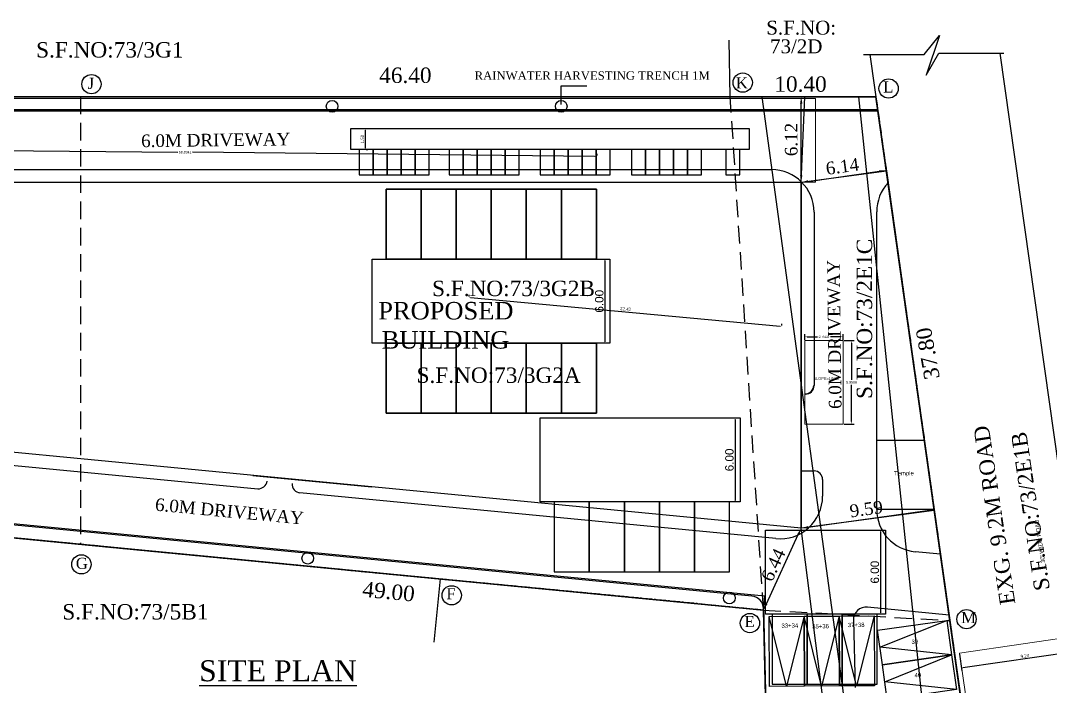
# Model space of a CAD drawing. Header units: metres. Extents: x 2754 to 3501, y 1112 to 1514.
# Drawn here: x 2837.2 to 2910.8, y 1397.4 to 1445 of the extents above; entities that cross this region are included whole.
import ezdxf
from ezdxf.lldxf.tags import DXFTag

# ---------------------------------------------------------------- set-up
doc = ezdxf.new("R2010")
doc.units = ezdxf.units.M
doc.linetypes.add('ACAD_ISO10W100', pattern=[18, 12, -3, 0, -3])
doc.linetypes.add('HIDDEN', pattern=[0.375, 0.25, -0.125])
for name, color, linetype in [('AR-ELEVATION', 2, 'Continuous'), ('AR-HIDDEN', 2, 'DASHED'), ('AR-SITE', 2, 'Continuous'), ('AR-TEXT', 55, 'Continuous'), ('AR-THIN', 8, 'Continuous'), ('AR-WALL', 7, 'Continuous'), ('BLK_1_LVL_0_BLDG_FOOT_PRINT', 1, 'Continuous'), ('BLK_1_LVL_0_FRONT_SETBACK', 2, 'Continuous'), ('BLK_1_LVL_0_SIDE_SETBACK1', 171, 'Continuous'), ('BLK_1_LVL_0_SIDE_SETBACK2', 102, 'Continuous'), ('BLK_2_LVL_0_SIDE_SETBACK2', 102, 'Continuous'), ('BLK_2_LVL_1_MULTI_PARKING', 19, 'Continuous'), ('DISTANCE_BLK', 238, 'Continuous'), ('DRIVE_WAY', 7, 'Continuous'), ('FLOOR-GROUND', 7, 'Continuous'), ('PER_AISLE_WIDTH', 5, 'Continuous'), ('PLOT_BOUNDARY', 70, 'Continuous'), ('RWH', 130, 'Continuous'), ('TWO_WHEELER_DRIVE_WAY', 6, 'Continuous')]:
    doc.layers.add(name, color=color, linetype=linetype)
for name, color, linetype, plot in [('BLK_1_COVERED_AREA', 140, 'Continuous', False), ('PARKING_SLOT', 30, 'Continuous', False), ('TWO_WHEELER_PARKING', 2, 'Continuous', False)]:
    doc.layers.add(name, color=color, linetype=linetype, plot=plot)
for name, color, linetype, lineweight in [('BLK_1_DA_RAMP_1', 1, 'Continuous', 0), ('BLK_1_INTERNAL_VEHICULAR_ACCESS', 161, 'Continuous', 0), ('DIST_EXIT', 7, 'Continuous', 0), ('ROAD_WIDTH', 183, 'Continuous', 13), ('SEGREGATED_TOILET', 1, 'Continuous', 0)]:
    doc.layers.add(name, color=color, linetype=linetype, lineweight=lineweight)
doc.styles.add('ANAND', font='times.ttf')
doc.styles.get("Standard").update_dxf_attribs({"font": 'arial.ttf'})
tags = doc.linetypes.add('DASHED', pattern=[0.75, 0.5, -0.25]).pattern_tags.tags
tags[6:7] = [DXFTag(74, 4), DXFTag(75, 0), DXFTag(340, '0'), DXFTag(46, 1.0), DXFTag(50, 0.0), DXFTag(44, 0.0), DXFTag(45, 0.0)]
tags[4:5] = [DXFTag(74, 4), DXFTag(75, 0), DXFTag(340, '0'), DXFTag(46, 1.0), DXFTag(50, 0.0), DXFTag(44, 0.0), DXFTag(45, 0.0)]
doc.dimstyles.new('SET BACK', dxfattribs={"dimtxt": 0.9, "dimasz": 0.5, "dimexe": 0.18, "dimexo": 0.0625, "dimgap": 0.25, "dimtad": 1, "dimzin": 0, "dimdsep": 46, "dimtxsty": 'ANAND', "dimcen": 0.09, "dimse1": 1, "dimse2": 1, "dimadec": 0, "dimazin": 0, "dimtfac": 1, "dimtix": 1, "dimtofl": 0, "dimtmove": 2, "dimatfit": 0, "dimfxl": 0, "dimtolj": 1, "dimtzin": 0, "dimarcsym": 0})
doc.dimstyles.new('SETBACK', dxfattribs={"dimtxt": 0.6, "dimasz": 0.1, "dimexe": 0.18, "dimexo": 0.0625, "dimgap": 0.09, "dimtad": 1, "dimzin": 0, "dimdsep": 46, "dimtxsty": 'Standard', "dimcen": 0.09, "dimse1": 1, "dimse2": 1, "dimadec": 0, "dimazin": 0, "dimtfac": 1, "dimtix": 1, "dimtofl": 0, "dimtmove": 2, "dimatfit": 0, "dimfxl": 0, "dimtolj": 1, "dimtzin": 0, "dimarcsym": 0})
doc.dimstyles.new('STANDARD$0', dxfattribs={"dimtxt": 7, "dimasz": 3, "dimexe": 3, "dimexo": 1, "dimgap": 1.5, "dimtad": 1, "dimdec": 1, "dimzin": 1, "dimdsep": 46, "dimlunit": 4, "dimtxsty": 'Standard', "dimblk": 'OBLIQUE', "dimcen": 0.09375, "dimdle": 1, "dimclrd": 8, "dimclre": 8, "dimclrt": 7, "dimadec": 1, "dimazin": 0, "dimtfac": 1, "dimtdec": 1, "dimtix": 1, "dimtmove": 2, "dimatfit": 3, "dimldrblk": 'ARCHTICK', "dimfxl": 0, "dimfrac": 2, "dimtolj": 1, "dimtzin": 0, "dimarcsym": 0})
doc.dimstyles.new('V1', dxfattribs={"dimtxt": 0.23, "dimasz": 0.1, "dimexe": 0.18, "dimexo": 0.0625, "dimgap": 0.09, "dimtad": 1, "dimzin": 0, "dimdsep": 46, "dimtxsty": 'ANAND', "dimcen": 0.09, "dimadec": 0, "dimazin": 0, "dimtfac": 1, "dimtix": 1, "dimtofl": 0, "dimtmove": 2, "dimatfit": 0, "dimfxl": 0, "dimtolj": 1, "dimtzin": 0, "dimarcsym": 0})

# ---------------------------------------------------------------- blocks, each defined once
blk = doc.blocks.new('*D621')
at = {"layer": 'Defpoints', "color": 0}
for p in [(2898.213, 1440.188), (2887.812, 1439.31), (2898.213, 1439.31)]:
    blk.add_point(p, dxfattribs=at)
at = {"color": 0, "insert": (2892.909, 1440.447), "char_height": 1.1, "attachment_point": 5, "style": 'ANAND'}
blk.add_mtext('\\A1;10.40', dxfattribs=at)
blk = doc.blocks.new('*D642')
at = {"layer": 'Defpoints', "color": 0}
for p in [(2841.504, 1407.569), (2841.349, 1405.959), (2890.264, 1402.875)]:
    blk.add_point(p, dxfattribs=at)
at = {"color": 0, "insert": (2863.498, 1404.189), "char_height": 1.1, "attachment_point": 5, "rotation": 354.50116, "style": 'ANAND'}
blk.add_mtext('\\A1;49.00', dxfattribs=at)
blk = doc.blocks.new('*D643')
at = {"layer": 'Defpoints', "color": 0}
for p in [(2814.628, 1410.157), (2814.423, 1408.023), (2841.504, 1407.569)]:
    blk.add_point(p, dxfattribs=at)
at = {"color": 0, "insert": (2827.923, 1407.378), "char_height": 1.1, "attachment_point": 5, "rotation": 354.50116, "style": 'ANAND'}
blk.add_mtext('\\A1;27.00', dxfattribs=at)
blk = doc.blocks.new('*D644')
at = {"layer": 'Defpoints', "color": 0}
for p in [(2841.494, 1440.343), (2814.494, 1439.557), (2841.494, 1439.557)]:
    blk.add_point(p, dxfattribs=at)
at = {"color": 0, "insert": (2827.994, 1440.994), "char_height": 1.1, "attachment_point": 5, "style": 'ANAND'}
blk.add_mtext('\\A1;27.00', dxfattribs=at)
blk = doc.blocks.new('*D645')
at = {"layer": 'Defpoints', "color": 0}
for p in [(2841.493, 1440.42), (2841.494, 1439.542), (2887.894, 1439.557)]:
    blk.add_point(p, dxfattribs=at)
at = {"color": 0, "insert": (2864.693, 1441.078), "char_height": 1.1, "attachment_point": 5, "rotation": 0.01803, "style": 'ANAND'}
blk.add_mtext('\\A1;46.40', dxfattribs=at)
blk = doc.blocks.new('*D646')
at = {"layer": 'Defpoints', "color": 0}
for p in [(2890.264, 1402.875), (2889.757, 1379.256), (2890.837, 1379.282)]:
    blk.add_point(p, dxfattribs=at)
at = {"color": 0, "insert": (2889.002, 1391.054), "char_height": 1.1, "attachment_point": 5, "rotation": 90, "style": 'ANAND'}
blk.add_mtext('\\A1;23.60', dxfattribs=at)
blk = doc.blocks.new('*D623')
at = {"layer": 'Defpoints', "color": 0}
for p in [(2898.514, 1439.798), (2903.79, 1402.368), (2904.641, 1402.488)]:
    blk.add_point(p, dxfattribs=at)
at = {"color": 0, "insert": (2902.002, 1421.203), "char_height": 1.1, "attachment_point": 5, "rotation": 100, "style": 'ANAND'}
blk.add_mtext('\\A1;37.80', dxfattribs=at)
blk = doc.blocks.new('*D629')
at = {"color": 0, "lineweight": -2}
blk.add_line((2892.96, 1433.939), (2892.96, 1439.057), dxfattribs=at)
at = {"color": 0}
for points in [[(2892.877, 1439.057), (2893.043, 1439.057), (2892.96, 1439.557)], [(2892.877, 1433.939), (2893.043, 1433.939), (2892.96, 1433.439)]]:
    blk.add_solid(points, dxfattribs=at)
at = {"layer": 'Defpoints', "color": 0}
for p in [(2892.96, 1439.557), (2892.96, 1439.557), (2892.96, 1433.439)]:
    blk.add_point(p, dxfattribs=at)
at = {"color": 0, "insert": (2892.251, 1436.498), "char_height": 0.9, "attachment_point": 5, "rotation": 90, "style": 'ANAND'}
blk.add_mtext('\\A1;6.12', dxfattribs=at)
blk = doc.blocks.new('*D649')
at = {"color": 0, "lineweight": -2}
blk.add_line((2893.455, 1433.508), (2898.541, 1434.225), dxfattribs=at)
at = {"color": 0}
for points in [[(2898.53, 1434.308), (2898.553, 1434.143), (2899.036, 1434.295)], [(2893.443, 1433.591), (2893.467, 1433.426), (2892.96, 1433.439)]]:
    blk.add_solid(points, dxfattribs=at)
at = {"layer": 'Defpoints', "color": 0}
for p in [(2899.036, 1434.295), (2899.036, 1434.295), (2892.96, 1433.439)]:
    blk.add_point(p, dxfattribs=at)
at = {"color": 0, "insert": (2895.899, 1434.569), "char_height": 0.9, "attachment_point": 5, "rotation": 8.02352, "style": 'ANAND'}
blk.add_mtext('\\A1;6.14', dxfattribs=at)
blk = doc.blocks.new('*D630')
at = {"color": 0, "lineweight": -2}
blk.add_line((2893.455, 1408.79), (2901.958, 1409.988), dxfattribs=at)
at = {"color": 0}
for points in [[(2901.946, 1410.071), (2901.969, 1409.906), (2902.453, 1410.058)], [(2893.443, 1408.872), (2893.467, 1408.707), (2892.96, 1408.72)]]:
    blk.add_solid(points, dxfattribs=at)
at = {"layer": 'Defpoints', "color": 0}
for p in [(2902.453, 1410.058), (2902.453, 1410.058), (2892.96, 1408.72)]:
    blk.add_point(p, dxfattribs=at)
at = {"color": 0, "insert": (2897.607, 1410.091), "char_height": 0.9, "attachment_point": 5, "rotation": 8.02352, "style": 'ANAND'}
blk.add_mtext('\\A1;9.59', dxfattribs=at)
blk = doc.blocks.new('*D650')
at = {"color": 0, "lineweight": -2}
blk.add_line((2890.473, 1403.329), (2892.75, 1408.266), dxfattribs=at)
at = {"color": 0}
for points in [[(2892.675, 1408.301), (2892.826, 1408.231), (2892.96, 1408.72)], [(2890.398, 1403.364), (2890.549, 1403.295), (2890.264, 1402.875)]]:
    blk.add_solid(points, dxfattribs=at)
at = {"layer": 'Defpoints', "color": 0}
for p in [(2892.96, 1408.72), (2892.96, 1408.72), (2890.264, 1402.875)]:
    blk.add_point(p, dxfattribs=at)
at = {"color": 0, "insert": (2890.968, 1406.095), "char_height": 0.9, "attachment_point": 5, "rotation": 65.23753, "style": 'ANAND'}
blk.add_mtext('\\A1;6.44', dxfattribs=at)
blk = doc.blocks.new('*D631')
at = {"layer": 'Defpoints', "color": 0}
for p in [(2904.341, 1400.542), (2909.617, 1363.112), (2910.468, 1363.232)]:
    blk.add_point(p, dxfattribs=at)
at = {"color": 0, "insert": (2907.829, 1381.947), "char_height": 1.1, "attachment_point": 5, "rotation": 100, "style": 'ANAND'}
blk.add_mtext('\\A1;37.40', dxfattribs=at)
blk = doc.blocks.new('*D632')
at = {"layer": 'Defpoints', "color": 0}
for p in [(2869.232, 1425.206), (2891.558, 1423.152), (2891.559, 1423.154)]:
    blk.add_point(p, dxfattribs=at)
at = {"layer": 'DIST_EXIT', "color": 0, "lineweight": -2}
for p, q in [((2869.238, 1425.268), (2869.249, 1425.387)), ((2869.332, 1425.199), (2891.459, 1423.163)), ((2891.564, 1423.214), (2891.575, 1423.333))]:
    blk.add_line(p, q, dxfattribs=at)
at = {"layer": 'DIST_EXIT', "color": 0}
for points in [[(2869.334, 1425.215), (2869.331, 1425.182), (2869.233, 1425.208)], [(2891.461, 1423.18), (2891.458, 1423.147), (2891.559, 1423.154)]]:
    blk.add_solid(points, dxfattribs=at)
at = {"layer": 'DIST_EXIT', "color": 0, "insert": (2880.415, 1424.387), "char_height": 0.23, "attachment_point": 5, "rotation": 354.74353, "style": 'ANAND'}
blk.add_mtext('\\A1;22.42', dxfattribs=at)
blk = doc.blocks.new('*D651')
at = {"layer": 'Defpoints', "color": 0}
for p in [(2819.551, 1435.882), (2878.382, 1435.289), (2878.382, 1435.288)]:
    blk.add_point(p, dxfattribs=at)
at = {"layer": 'SEGREGATED_TOILET', "color": 0, "lineweight": -2}
for p, q in [((2819.551, 1435.945), (2819.553, 1436.063)), ((2819.731, 1435.881), (2848.45, 1435.591)), ((2878.202, 1435.291), (2849.482, 1435.581)), ((2878.382, 1435.351), (2878.384, 1435.469))]:
    blk.add_line(p, q, dxfattribs=at)
at = {"layer": 'SEGREGATED_TOILET', "color": 0}
for points in [[(2819.731, 1435.911), (2819.73, 1435.851), (2819.551, 1435.883)], [(2878.202, 1435.321), (2878.202, 1435.261), (2878.382, 1435.289)]]:
    blk.add_solid(points, dxfattribs=at)
at = {"layer": 'SEGREGATED_TOILET', "color": 0, "insert": (2848.966, 1435.586), "char_height": 0.18, "attachment_point": 5}
blk.add_mtext('\\A1;58.8341', dxfattribs=at)
blk = doc.blocks.new('*D633')
at = {"layer": 'BLK_1_DA_RAMP_1', "color": 0, "lineweight": -2}
for p, q in [((2893.206, 1422.188), (2893.206, 1422.578)), ((2893.386, 1422.398), (2894.116, 1422.398)), ((2895.776, 1422.398), (2895.046, 1422.398)), ((2895.956, 1422.188), (2895.956, 1422.578))]:
    blk.add_line(p, q, dxfattribs=at)
at = {"layer": 'BLK_1_DA_RAMP_1', "color": 0}
for points in [[(2893.386, 1422.428), (2893.386, 1422.368), (2893.206, 1422.398)], [(2895.776, 1422.428), (2895.776, 1422.368), (2895.956, 1422.398)]]:
    blk.add_solid(points, dxfattribs=at)
at = {"layer": 'Defpoints', "color": 0}
for p in [(2895.956, 1422.398), (2893.206, 1422.126), (2895.956, 1422.126)]:
    blk.add_point(p, dxfattribs=at)
at = {"layer": 'BLK_1_DA_RAMP_1', "color": 0, "insert": (2894.581, 1422.398), "char_height": 0.18, "attachment_point": 5}
blk.add_mtext('\\A1;2.7500', dxfattribs=at)
blk = doc.blocks.new('*D634')
at = {"layer": 'BLK_1_DA_RAMP_1', "color": 0, "lineweight": -2}
for p, q in [((2896.019, 1422.126), (2896.735, 1422.126)), ((2896.555, 1421.946), (2896.555, 1419.328)), ((2896.555, 1416.346), (2896.555, 1418.964)), ((2896.019, 1416.166), (2896.735, 1416.166))]:
    blk.add_line(p, q, dxfattribs=at)
at = {"layer": 'BLK_1_DA_RAMP_1', "color": 0}
for points in [[(2896.525, 1421.946), (2896.585, 1421.946), (2896.555, 1422.126)], [(2896.525, 1416.346), (2896.585, 1416.346), (2896.555, 1416.166)]]:
    blk.add_solid(points, dxfattribs=at)
at = {"layer": 'Defpoints', "color": 0}
for p in [(2895.956, 1422.126), (2895.956, 1416.166), (2896.555, 1416.166)]:
    blk.add_point(p, dxfattribs=at)
at = {"layer": 'BLK_1_DA_RAMP_1', "color": 0, "insert": (2896.555, 1419.146), "char_height": 0.18, "attachment_point": 5}
blk.add_mtext('\\A1;5.9596', dxfattribs=at)
blk = doc.blocks.new('*D666')
at = {"layer": 'Defpoints', "color": 0}
for p in [(2898.969, 1408.582), (2898.612, 1402.582), (2898.969, 1402.582)]:
    blk.add_point(p, dxfattribs=at)
at = {"layer": 'DRIVE_WAY', "color": 0, "lineweight": -2}
blk.add_line((2898.612, 1408.482), (2898.612, 1402.682), dxfattribs=at)
at = {"layer": 'DRIVE_WAY', "color": 0}
for points in [[(2898.595, 1408.482), (2898.629, 1408.482), (2898.612, 1408.582)], [(2898.595, 1402.682), (2898.629, 1402.682), (2898.612, 1402.582)]]:
    blk.add_solid(points, dxfattribs=at)
at = {"layer": 'DRIVE_WAY', "color": 0, "insert": (2898.216, 1405.582), "char_height": 0.6, "attachment_point": 5, "rotation": 90}
blk.add_mtext('\\A1;6.00', dxfattribs=at)
blk = doc.blocks.new('*D667')
at = {"layer": 'Defpoints', "color": 0}
for p in [(2913.358, 1401.124), (2904.255, 1399.79), (2904.412, 1398.72)]:
    blk.add_point(p, dxfattribs=at)
at = {"layer": 'ROAD_WIDTH', "color": 0, "lineweight": -2}
for p, q in [((2913.367, 1401.062), (2913.541, 1399.875)), ((2904.264, 1399.729), (2904.438, 1398.542)), ((2913.416, 1400.039), (2904.511, 1398.735))]:
    blk.add_line(p, q, dxfattribs=at)
at = {"layer": 'ROAD_WIDTH', "color": 0}
for points in [[(2913.413, 1400.056), (2913.418, 1400.023), (2913.515, 1400.054)], [(2904.508, 1398.751), (2904.513, 1398.718), (2904.412, 1398.72)]]:
    blk.add_solid(points, dxfattribs=at)
at = {"layer": 'ROAD_WIDTH', "color": 0, "insert": (2908.933, 1399.592), "char_height": 0.23, "attachment_point": 5, "rotation": 8.33319, "style": 'ANAND'}
blk.add_mtext('\\A1;9.20', dxfattribs=at)
blk = doc.blocks.new('*D668')
at = {"layer": 'Defpoints', "color": 0}
for p in [(2879.295, 1427.941), (2878.939, 1421.941), (2879.295, 1421.941)]:
    blk.add_point(p, dxfattribs=at)
at = {"layer": 'DRIVE_WAY', "color": 0, "lineweight": -2}
blk.add_line((2878.939, 1427.841), (2878.939, 1422.041), dxfattribs=at)
at = {"layer": 'DRIVE_WAY', "color": 0}
for points in [[(2878.922, 1427.841), (2878.955, 1427.841), (2878.939, 1427.941)], [(2878.922, 1422.041), (2878.955, 1422.041), (2878.939, 1421.941)]]:
    blk.add_solid(points, dxfattribs=at)
at = {"layer": 'DRIVE_WAY', "color": 0, "insert": (2878.542, 1424.941), "char_height": 0.6, "attachment_point": 5, "rotation": 90}
blk.add_mtext('\\A1;6.00', dxfattribs=at)
blk = doc.blocks.new('*D669')
at = {"layer": 'Defpoints', "color": 0}
for p in [(2888.588, 1416.602), (2888.231, 1410.602), (2888.588, 1410.602)]:
    blk.add_point(p, dxfattribs=at)
at = {"layer": 'DRIVE_WAY', "color": 0, "lineweight": -2}
blk.add_line((2888.231, 1416.502), (2888.231, 1410.702), dxfattribs=at)
at = {"layer": 'DRIVE_WAY', "color": 0}
for points in [[(2888.214, 1416.502), (2888.248, 1416.502), (2888.231, 1416.602)], [(2888.214, 1410.702), (2888.248, 1410.702), (2888.231, 1410.602)]]:
    blk.add_solid(points, dxfattribs=at)
at = {"layer": 'DRIVE_WAY', "color": 0, "insert": (2887.835, 1413.602), "char_height": 0.6, "attachment_point": 5, "rotation": 90}
blk.add_mtext('\\A1;6.00', dxfattribs=at)
blk = doc.blocks.new('*D670')
at = {"layer": 'Defpoints', "color": 0}
for p in [(2861.827, 1437.275), (2861.827, 1435.775), (2861.827, 1435.775)]:
    blk.add_point(p, dxfattribs=at)
at = {"layer": 'TWO_WHEELER_DRIVE_WAY', "color": 0, "lineweight": -2}
for p, q in [((2861.827, 1437.175), (2861.827, 1435.875)), ((2861.89, 1437.275), (2862.007, 1437.275)), ((2861.89, 1435.775), (2862.007, 1435.775))]:
    blk.add_line(p, q, dxfattribs=at)
at = {"layer": 'TWO_WHEELER_DRIVE_WAY', "color": 0}
for points in [[(2861.811, 1437.175), (2861.844, 1437.175), (2861.827, 1437.275)], [(2861.811, 1435.875), (2861.844, 1435.875), (2861.827, 1435.775)]]:
    blk.add_solid(points, dxfattribs=at)
at = {"layer": 'TWO_WHEELER_DRIVE_WAY', "color": 0, "insert": (2861.62, 1436.525), "char_height": 0.23, "attachment_point": 5, "rotation": 90, "style": 'ANAND'}
blk.add_mtext('\\A1;1.50', dxfattribs=at)

msp = doc.modelspace()

# ---------------------------------------------------------------- linework, layer by layer
at = {"color": 7}
for p, q in [((2887.89377, 1439.55682), (2887.80351, 1443.58644)), ((2897.87034, 1442.56745), (2909.43002, 1360.5603)), ((2907.14877, 1442.65629), (2918.70845, 1360.64914)), ((2867.17071, 1405.09858), (2866.73055, 1400.5911))]:
    msp.add_line(p, q, dxfattribs=at)
at = {"color": 7, "linetype": 'HIDDEN', "ltscale": 5}
for p, q in [((2841.49377, 1439.55682), (2841.50383, 1407.5695)), ((2890.26394, 1402.87543), (2887.89377, 1439.55682)), ((2890.26394, 1402.87543), (2903.57083, 1402.12685))]:
    msp.add_line(p, q, dxfattribs=at)
at = {"color": 7}
msp.add_lwpolyline([(2897.4148, 1442.56745), (2901.74877, 1442.56745), (2902.82926, 1443.94097), (2901.88213, 1441.10162), (2902.79338, 1442.65629), (2907.4227, 1442.65629)], dxfattribs=at)
at = {"linetype": 'ACAD_ISO10W100', "lineweight": 30, "ltscale": 0.05}
msp.add_lwpolyline([(2814.62808, 1410.15679), (2814.49377, 1439.55682), (2898.29472, 1439.55682), (2908.90495, 1364.28529), (2894.03117, 1362.34214), (2893.73773, 1363.50572), (2890.83741, 1379.28213), (2890.26394, 1402.87543), (2814.62808, 1410.15679)], dxfattribs=at)
at = {"color": 5}
msp.add_lwpolyline([(2814.62808, 1410.15679), (2814.49377, 1439.55682), (2898.29472, 1439.55682), (2908.90495, 1364.28529), (2894.03117, 1362.34214), (2893.73773, 1363.50572), (2890.83741, 1379.28213), (2890.26394, 1402.87543), (2814.62808, 1410.15679)], dxfattribs=at)
for points in [[(2861.38535, 1433.97492), (2862.38535, 1433.97492), (2862.38535, 1435.77492), (2861.38535, 1435.77492)], [(2862.38535, 1433.97492), (2863.38535, 1433.97492), (2863.38535, 1435.77492), (2862.38535, 1435.77492)], [(2863.38535, 1433.97492), (2864.38535, 1433.97492), (2864.38535, 1435.77492), (2863.38535, 1435.77492)], [(2864.38535, 1433.97492), (2865.38535, 1433.97492), (2865.38535, 1435.77492), (2864.38535, 1435.77492)], [(2865.38535, 1433.97492), (2866.38535, 1433.97492), (2866.38535, 1435.77492), (2865.38535, 1435.77492)], [(2867.82755, 1433.97492), (2868.82755, 1433.97492), (2868.82755, 1435.77492), (2867.82755, 1435.77492)], [(2868.82755, 1433.97492), (2869.82755, 1433.97492), (2869.82755, 1435.77492), (2868.82755, 1435.77492)], [(2869.82755, 1433.97492), (2870.82755, 1433.97492), (2870.82755, 1435.77492), (2869.82755, 1435.77492)], [(2870.82755, 1433.97492), (2871.82755, 1433.97492), (2871.82755, 1435.77492), (2870.82755, 1435.77492)], [(2871.82755, 1433.97492), (2872.82755, 1433.97492), (2872.82755, 1435.77492), (2871.82755, 1435.77492)], [(2874.30814, 1433.97492), (2875.30814, 1433.97492), (2875.30814, 1435.77492), (2874.30814, 1435.77492)], [(2875.30814, 1433.97492), (2876.30814, 1433.97492), (2876.30814, 1435.77492), (2875.30814, 1435.77492)], [(2876.30814, 1433.97492), (2877.30814, 1433.97492), (2877.30814, 1435.77492), (2876.30814, 1435.77492)], [(2877.30814, 1433.97492), (2878.30814, 1433.97492), (2878.30814, 1435.77492), (2877.30814, 1435.77492)], [(2878.30814, 1433.97492), (2879.30814, 1433.97492), (2879.30814, 1435.77492), (2878.30814, 1435.77492)], [(2880.84213, 1433.97492), (2881.84213, 1433.97492), (2881.84213, 1435.77492), (2880.84213, 1435.77492)], [(2881.84213, 1433.97492), (2882.84213, 1433.97492), (2882.84213, 1435.77492), (2881.84213, 1435.77492)], [(2882.84213, 1433.97492), (2883.84213, 1433.97492), (2883.84213, 1435.77492), (2882.84213, 1435.77492)], [(2883.84213, 1433.97492), (2884.84213, 1433.97492), (2884.84213, 1435.77492), (2883.84213, 1435.77492)], [(2884.84213, 1433.97492), (2885.84213, 1433.97492), (2885.84213, 1435.77492), (2884.84213, 1435.77492)], [(2887.56466, 1433.97492), (2888.56466, 1433.97492), (2888.56466, 1435.77492), (2887.56466, 1435.77492)]]:
    msp.add_lwpolyline(points, close=True)
for centre, radius in [((2842.27592, 1440.4548), 0.68845), ((2888.78285, 1440.5636), 0.68845), ((2899.19869, 1440.14034), 0.68845), ((2859.45931, 1438.86948), 0.41745), ((2875.82143, 1438.86948), 0.41745), ((2841.5594, 1406.1391), 0.68845), ((2857.72366, 1406.57366), 0.41745), ((2868.00151, 1403.92759), 0.68845), ((2887.8288, 1403.733), 0.41745), ((2889.29457, 1401.94153), 0.68845), ((2904.76346, 1402.22386), 0.68845)]:
    msp.add_circle(centre, radius)
at = {"layer": 'AR-ELEVATION'}
msp.add_lwpolyline([(2902.45121, 1410.06964), (2898.34823, 1410.06964), (2898.34823, 1415.00844), (2901.75504, 1415.00844)], dxfattribs=at)
at = {"layer": 'AR-HIDDEN', "ltscale": 15}
msp.add_line((2853.79956, 1412.48823), (2862.27665, 1411.6728), dxfattribs=at)
at = {"layer": 'AR-SITE', "linetype": 'ACAD_ISO10W100', "lineweight": 30, "ltscale": 10}
msp.add_lwpolyline([(2814.62808, 1410.15679), (2814.49377, 1439.55682), (2898.29472, 1439.55682), (2908.90495, 1364.28529), (2894.03117, 1362.34214), (2893.73773, 1363.50572), (2890.83741, 1379.28213), (2890.26394, 1402.87543), (2814.62808, 1410.15679)], dxfattribs=at)
at = {"layer": 'AR-THIN'}
for p, q in [((2821.53802, 1438.64181), (2898.42536, 1438.64181)), ((2822.85585, 1434.35295), (2890.82625, 1434.35295)), ((2893.87425, 1431.30495), (2893.87425, 1418.90975)), ((2898.34823, 1410.0711), (2898.34823, 1431.32661)), ((2822.56387, 1414.576), (2854.16379, 1411.53493)), ((2892.95985, 1412.81375), (2893.87425, 1412.81375)), ((2894.48385, 1412.20415), (2894.48385, 1411.01007)), ((2891.14387, 1407.97609), (2857.16742, 1411.24587)), ((2889.43476, 1403.87344), (2821.02705, 1410.45896)), ((2902.90299, 1406.86401), (2901.10425, 1407.03711)), ((2903.5157, 1402.51789), (2897.6861, 1403.0791)), ((2890.26385, 1402.87918), (2890.26117, 1402.98922)), ((2896.68435, 1402.14669), (2896.8013, 1397.33512))]:
    msp.add_line(p, q, dxfattribs=at)
for points in [[(2893.1627, 1402.43325), (2891.90959, 1397.42768), (2890.66338, 1402.41973)], [(2895.66202, 1402.44677), (2894.40892, 1397.4412), (2893.1627, 1402.43325)], [(2898.16135, 1402.46029), (2896.90824, 1397.45471), (2895.66202, 1402.44677)], [(2903.70099, 1399.66487), (2898.57181, 1400.22836), (2903.34903, 1402.13933)], [(2904.05295, 1397.19042), (2898.92377, 1397.7539), (2903.70099, 1399.66487)]]:
    msp.add_lwpolyline(points, dxfattribs=at)
for centre, radius, start, end in [((2890.82625, 1431.30495), 3.048, 0, 90), ((2901.39623, 1431.32661), 3.048, 137.1275597, 180), ((2893.24299, 1418.93141), 0.6096, 270, 0), ((2893.26465, 1418.90975), 0.6096, 270, 0), ((2893.87425, 1412.20415), 0.6096, 0, 90), ((2854.17685, 1412.19495), 0.66015, 268.8659474, 349.9516381), ((2857.22581, 1411.85267), 0.6096, 174.5011565, 264.5029759), ((2891.43585, 1411.01007), 3.048, 264.5029759, 0), ((2901.39623, 1410.0711), 3.048, 180, 264.5029759), ((2889.34714, 1402.96325), 0.9144, 1.3923712, 84.5011565), ((2897.59848, 1402.1689), 0.9144, 84.5011565, 181.3923712)]:
    msp.add_arc(centre, radius, start, end, dxfattribs=at)
at = {"layer": 'AR-WALL', "ltscale": 7}
for points in [[(2893.18974, 1397.4346), (2890.69041, 1397.42109), (2890.66338, 1402.41973), (2893.1627, 1402.43325)], [(2895.68906, 1397.44812), (2893.18974, 1397.4346), (2893.1627, 1402.43325), (2895.66202, 1402.44677)], [(2898.18838, 1397.46164), (2895.68906, 1397.44812), (2895.66202, 1402.44677), (2898.16135, 1402.46029)], [(2898.75208, 1398.96096), (2898.40012, 1401.43541), (2903.34903, 1402.13933), (2903.70099, 1399.66487)], [(2899.10404, 1396.4865), (2898.75208, 1398.96096), (2903.70099, 1399.66487), (2904.05295, 1397.19042)]]:
    msp.add_lwpolyline(points, close=True, dxfattribs=at)
at = {"layer": 'BLK_1_COVERED_AREA'}
msp.add_lwpolyline([(2820.72225, 1433.43855), (2892.95985, 1433.43855), (2892.95985, 1408.71995), (2820.72225, 1415.67185)], close=True, dxfattribs=at)
at = {"layer": 'BLK_1_DA_RAMP_1'}
msp.add_lwpolyline([(2893.20629, 1416.16593), (2895.95629, 1416.16593), (2895.95629, 1422.12551), (2893.20629, 1422.12551)], close=True, dxfattribs=at)
at = {"layer": 'BLK_1_INTERNAL_VEHICULAR_ACCESS'}
msp.add_lwpolyline([(2818.97428, 1433.43855), (2893.97836, 1433.43855), (2893.97836, 1439.43855), (2818.97428, 1439.43855)], close=True, dxfattribs=at)
at = {"layer": 'BLK_1_LVL_0_BLDG_FOOT_PRINT'}
msp.add_lwpolyline([(2820.72225, 1433.43855), (2892.95985, 1433.43855), (2892.95985, 1408.71995), (2820.72225, 1415.67185)], close=True, dxfattribs=at)
at = {"layer": 'BLK_1_LVL_0_FRONT_SETBACK'}
msp.add_lwpolyline([(2892.95985, 1433.43855), (2899.04183, 1434.25661), (2902.46411, 1409.97816), (2892.95985, 1408.71995)], close=True, dxfattribs=at)
at = {"layer": 'BLK_1_LVL_0_SIDE_SETBACK1'}
msp.add_lwpolyline([(2820.72225, 1415.67185), (2818.46069, 1409.78783), (2890.26394, 1402.87543), (2890.83741, 1379.28213), (2893.73773, 1363.50572), (2894.03117, 1362.34214), (2898.78769, 1362.96354), (2892.95985, 1408.71995)], close=True, dxfattribs=at)
at = {"layer": 'BLK_1_LVL_0_SIDE_SETBACK2'}
msp.add_lwpolyline([(2892.95985, 1433.43855), (2893.21124, 1439.55682), (2820.67382, 1439.55682), (2820.72225, 1433.43855)], close=True, dxfattribs=at)
at = {"layer": 'BLK_2_LVL_0_SIDE_SETBACK2'}
msp.add_lwpolyline([(2896.99347, 1389.4288), (2890.17655, 1439.55682), (2897.03967, 1439.55682), (2902.22709, 1390.16653)], close=True, dxfattribs=at)
at = {"layer": 'BLK_2_LVL_1_MULTI_PARKING'}
for points in [[(2863.32959, 1427.94074), (2878.32959, 1427.94074), (2878.32959, 1432.94074), (2863.32959, 1432.94074)], [(2863.32959, 1421.94074), (2878.32959, 1421.94074), (2878.32959, 1416.94074), (2863.32959, 1416.94074)]]:
    msp.add_lwpolyline(points, close=True, dxfattribs=at)
at = {"layer": 'DISTANCE_BLK'}
msp.add_lwpolyline([(2820.72225, 1433.43855), (2892.95985, 1433.43855), (2892.95985, 1408.71995), (2820.72225, 1415.67185)], close=True, dxfattribs=at)
at = {"layer": 'DRIVE_WAY', "color": 255}
for points in [[(2862.32525, 1427.94074), (2879.29524, 1427.94074), (2879.29524, 1421.94074), (2862.32525, 1421.94074)], [(2874.32421, 1416.60159), (2888.5878, 1416.60159), (2888.5878, 1410.60159), (2874.32421, 1410.60159)], [(2890.40249, 1408.58237), (2898.96879, 1408.58237), (2898.96879, 1402.58237), (2890.40249, 1402.58237)]]:
    msp.add_lwpolyline(points, close=True, dxfattribs=at)
at = {"layer": 'FLOOR-GROUND', "color": 2, "ltscale": 0.1}
msp.add_line((2898.29472, 1439.55682), (2814.49377, 1439.55682), dxfattribs=at)
at = {"layer": 'FLOOR-GROUND', "color": 7, "ltscale": 0.1}
msp.add_line((2908.90495, 1364.28529), (2898.29472, 1439.55682), dxfattribs=at)
at = {"layer": 'FLOOR-GROUND', "color": 6, "ltscale": 0.1}
for p, q in [((2814.62808, 1410.15679), (2890.26394, 1402.87543)), ((2890.26394, 1402.87543), (2890.83741, 1379.28213))]:
    msp.add_line(p, q, dxfattribs=at)
at = {"layer": 'FLOOR-GROUND', "color": 7, "linetype": 'Continuous', "lineweight": 25, "ltscale": 3}
msp.add_lwpolyline([(2898.29472, 1439.55682), (2814.49377, 1439.55682), (2814.62808, 1410.15679), (2890.26394, 1402.87543), (2890.83741, 1379.28213), (2893.73773, 1363.50572), (2894.03117, 1362.34214), (2908.90495, 1364.28529)], close=True, dxfattribs=at)
at = {"layer": 'FLOOR-GROUND', "color": 2, "linetype": 'Continuous', "lineweight": 25, "ltscale": 3}
msp.add_lwpolyline([(2898.29472, 1439.55682), (2814.49377, 1439.55682), (2814.62808, 1410.15679), (2890.26394, 1402.87543), (2890.83741, 1379.28213), (2893.73773, 1363.50572), (2894.03117, 1362.34214), (2908.90495, 1364.28529)], close=True, dxfattribs=at)
at = {"layer": 'FLOOR-GROUND', "color": 30, "linetype": 'Continuous', "lineweight": 25, "ltscale": 3}
msp.add_lwpolyline([(2898.29472, 1439.55682), (2814.49377, 1439.55682), (2814.62808, 1410.15679), (2890.26394, 1402.87543), (2890.83741, 1379.28213), (2893.73773, 1363.50572), (2894.03117, 1362.34214), (2908.90495, 1364.28529)], close=True, dxfattribs=at)
at = {"layer": 'PARKING_SLOT', "lineweight": -2}
for points in [[(2863.32959, 1432.94074), (2865.82959, 1432.94074), (2865.82959, 1427.94074), (2863.32959, 1427.94074)], [(2865.82959, 1432.94074), (2868.32959, 1432.94074), (2868.32959, 1427.94074), (2865.82959, 1427.94074)], [(2868.32959, 1432.94074), (2870.82959, 1432.94074), (2870.82959, 1427.94074), (2868.32959, 1427.94074)], [(2870.82959, 1432.94074), (2873.32959, 1432.94074), (2873.32959, 1427.94074), (2870.82959, 1427.94074)], [(2873.32959, 1432.94074), (2875.82959, 1432.94074), (2875.82959, 1427.94074), (2873.32959, 1427.94074)], [(2875.82959, 1432.94074), (2878.32959, 1432.94074), (2878.32959, 1427.94074), (2875.82959, 1427.94074)], [(2863.32959, 1416.94074), (2865.82959, 1416.94074), (2865.82959, 1421.94074), (2863.32959, 1421.94074)], [(2865.82959, 1416.94074), (2868.32959, 1416.94074), (2868.32959, 1421.94074), (2865.82959, 1421.94074)], [(2868.32959, 1416.94074), (2870.82959, 1416.94074), (2870.82959, 1421.94074), (2868.32959, 1421.94074)], [(2870.82959, 1416.94074), (2873.32959, 1416.94074), (2873.32959, 1421.94074), (2870.82959, 1421.94074)], [(2873.32959, 1416.94074), (2875.82959, 1416.94074), (2875.82959, 1421.94074), (2873.32959, 1421.94074)], [(2875.82959, 1416.94074), (2878.32959, 1416.94074), (2878.32959, 1421.94074), (2875.82959, 1421.94074)], [(2875.32855, 1405.60159), (2877.82855, 1405.60159), (2877.82855, 1410.60159), (2875.32855, 1410.60159)], [(2877.82855, 1405.60159), (2880.32855, 1405.60159), (2880.32855, 1410.60159), (2877.82855, 1410.60159)], [(2880.32855, 1405.60159), (2882.82855, 1405.60159), (2882.82855, 1410.60159), (2880.32855, 1410.60159)], [(2882.82855, 1405.60159), (2885.32855, 1405.60159), (2885.32855, 1410.60159), (2882.82855, 1410.60159)], [(2885.32855, 1405.60159), (2887.82855, 1405.60159), (2887.82855, 1410.60159), (2885.32855, 1410.60159)], [(2890.89165, 1397.58237), (2893.39165, 1397.58237), (2893.39165, 1402.58237), (2890.89165, 1402.58237)], [(2893.39165, 1397.58237), (2895.89165, 1397.58237), (2895.89165, 1402.58237), (2893.39165, 1402.58237)], [(2895.89165, 1397.58237), (2898.39165, 1397.58237), (2898.39165, 1402.58237), (2895.89165, 1402.58237)]]:
    msp.add_lwpolyline(points, close=True, dxfattribs=at)
at = {"layer": 'PER_AISLE_WIDTH', "color": 5}
for points in [[(2862.32525, 1427.94074), (2879.29524, 1427.94074), (2879.29524, 1421.94074), (2862.32525, 1421.94074)], [(2874.32421, 1416.60159), (2888.5878, 1416.60159), (2888.5878, 1410.60159), (2874.32421, 1410.60159)], [(2890.40249, 1408.58237), (2898.96879, 1408.58237), (2898.96879, 1402.58237), (2890.40249, 1402.58237)]]:
    msp.add_lwpolyline(points, close=True, dxfattribs=at)
at = {"layer": 'PLOT_BOUNDARY'}
msp.add_lwpolyline([(2894.03117, 1362.34214), (2893.73773, 1363.50572), (2890.83741, 1379.28213), (2890.26394, 1402.87543), (2814.62808, 1410.15679), (2814.49377, 1439.55682), (2898.29472, 1439.55682), (2908.90495, 1364.28529)], close=True, dxfattribs=at)
at = {"layer": 'ROAD_WIDTH', "color": 1}
msp.add_lwpolyline([(2905.58823, 1390.68751), (2914.6911, 1392.02086), (2913.35775, 1401.12372), (2904.25488, 1399.79037)], close=True, dxfattribs=at)
at = {"layer": 'RWH', "ltscale": 400}
msp.add_lwpolyline([(2898.29472, 1439.55682), (2814.49377, 1439.55682), (2814.62808, 1410.15679), (2890.26394, 1402.87543), (2890.35977, 1403.87083), (2815.62394, 1411.06554), (2815.49835, 1438.55682), (2898.43568, 1438.55682)], close=True, dxfattribs=at)
at = {"layer": 'TWO_WHEELER_DRIVE_WAY', "color": 6}
msp.add_lwpolyline([(2860.79124, 1437.27492), (2889.2358, 1437.27492), (2889.2358, 1435.77492), (2860.79124, 1435.77492)], close=True, dxfattribs=at)
at = {"layer": 'TWO_WHEELER_PARKING'}
for points in [[(2861.38535, 1433.97492), (2862.38535, 1433.97492), (2862.38535, 1435.77492), (2861.38535, 1435.77492)], [(2862.38535, 1433.97492), (2863.38535, 1433.97492), (2863.38535, 1435.77492), (2862.38535, 1435.77492)], [(2863.38535, 1433.97492), (2864.38535, 1433.97492), (2864.38535, 1435.77492), (2863.38535, 1435.77492)], [(2864.38535, 1433.97492), (2865.38535, 1433.97492), (2865.38535, 1435.77492), (2864.38535, 1435.77492)], [(2865.38535, 1433.97492), (2866.38535, 1433.97492), (2866.38535, 1435.77492), (2865.38535, 1435.77492)], [(2867.82755, 1433.97492), (2868.82755, 1433.97492), (2868.82755, 1435.77492), (2867.82755, 1435.77492)], [(2868.82755, 1433.97492), (2869.82755, 1433.97492), (2869.82755, 1435.77492), (2868.82755, 1435.77492)], [(2869.82755, 1433.97492), (2870.82755, 1433.97492), (2870.82755, 1435.77492), (2869.82755, 1435.77492)], [(2870.82755, 1433.97492), (2871.82755, 1433.97492), (2871.82755, 1435.77492), (2870.82755, 1435.77492)], [(2871.82755, 1433.97492), (2872.82755, 1433.97492), (2872.82755, 1435.77492), (2871.82755, 1435.77492)], [(2874.30814, 1433.97492), (2875.30814, 1433.97492), (2875.30814, 1435.77492), (2874.30814, 1435.77492)], [(2875.30814, 1433.97492), (2876.30814, 1433.97492), (2876.30814, 1435.77492), (2875.30814, 1435.77492)], [(2876.30814, 1433.97492), (2877.30814, 1433.97492), (2877.30814, 1435.77492), (2876.30814, 1435.77492)], [(2877.30814, 1433.97492), (2878.30814, 1433.97492), (2878.30814, 1435.77492), (2877.30814, 1435.77492)], [(2878.30814, 1433.97492), (2879.30814, 1433.97492), (2879.30814, 1435.77492), (2878.30814, 1435.77492)], [(2880.84213, 1433.97492), (2881.84213, 1433.97492), (2881.84213, 1435.77492), (2880.84213, 1435.77492)], [(2881.84213, 1433.97492), (2882.84213, 1433.97492), (2882.84213, 1435.77492), (2881.84213, 1435.77492)], [(2882.84213, 1433.97492), (2883.84213, 1433.97492), (2883.84213, 1435.77492), (2882.84213, 1435.77492)], [(2883.84213, 1433.97492), (2884.84213, 1433.97492), (2884.84213, 1435.77492), (2883.84213, 1435.77492)], [(2884.84213, 1433.97492), (2885.84213, 1433.97492), (2885.84213, 1435.77492), (2884.84213, 1435.77492)], [(2887.56466, 1433.97492), (2888.56466, 1433.97492), (2888.56466, 1435.77492), (2887.56466, 1435.77492)]]:
    msp.add_lwpolyline(points, close=True, dxfattribs=at)

# ---------------------------------------------------------------- texts
at = {"style": 'ANAND'}
for s, height, p in [('S.F.NO:', 0.99, (2890.46517, 1443.9943)), ('73/2D', 0.99, (2890.73536, 1442.66119)), ('S.F.NO:73/3G1', 1.1, (2838.32385, 1442.3563)), ('J', 0.79248, (2842.00025, 1440.11865)), ('K', 0.79248, (2888.28813, 1440.14866)), ('L', 0.79248, (2898.81303, 1439.85414)), ('S.F.NO:73/3G2B', 1.1, (2866.59871, 1425.30751)), ('S.F.NO:73/3G2A', 1.1, (2865.49205, 1419.10675)), ('G', 0.79248, (2841.16056, 1405.81476)), ('F', 0.79248, (2867.61585, 1403.64139)), ('S.F.NO:73/5B1', 1.1, (2840.19524, 1402.20054)), ('E', 0.79248, (2888.9089, 1401.65533)), ('M', 0.79248, (2904.3778, 1401.93765)), ('%%USITE PLAN', 1.5, (2849.96194, 1397.78742))]:
    msp.add_text(s, height=height, dxfattribs=at).set_placement(p)
for s, height, rotation, p in [('RAINWATER HARVESTING TRENCH 1M', 0.6, 0.034046, (2869.63913, 1440.76168)), ('6.0M DRIVEWAY', 0.9, 0.68354, (2845.82908, 1435.95053)), ('S.F.NO:73/2E1C', 1.1, 90, (2898.01912, 1417.95974)), ('6.0M DRIVEWAY', 0.9, 90.68354, (2895.83593, 1417.24784)), ('EXG. 9.2M ROAD', 1.1, 98.5308388, (2908.25432, 1403.33901)), ('S.F.NO:73/2E1B', 1.1, 98.5308388, (2910.71436, 1404.3477)), ('6.0M DRIVEWAY', 0.9, 354.6063765, (2846.78683, 1409.98497))]:
    msp.add_text(s, height=height, rotation=rotation, dxfattribs=at).set_placement(p)
for s, p in [('33+34', (2891.55413, 1401.60252)), ('35+36', (2893.74545, 1401.55301)), ('37+38', (2896.28912, 1401.65112)), ('39', (2900.83874, 1400.45388)), ('40', (2901.05286, 1398.07433))]:
    msp.add_text(s, height=0.3048, rotation=1.0860372).set_placement(p)
at = {"insert": (2860.71052, 1424.89008), "char_height": 1.25, "width": 13.3389958, "attachment_point": 1, "style": 'ANAND'}
msp.add_mtext('{\\W4.337841; }PROPOSED \\P{\\W4.850536; }BUILDING', dxfattribs=at)
at = {"layer": 'AR-TEXT', "color": 7}
msp.add_text('Temple', height=0.3048, dxfattribs=at).set_placement((2899.5825, 1412.49687))
at = {"layer": 'AR-TEXT'}
msp.add_text("30' WIDE ROAD", height=0.3048, rotation=98.8554091, dxfattribs=at).set_placement((2910.39044, 1406.26704))
at = {"layer": 'BLK_1_DA_RAMP_1', "insert": (2894.75241, 1419.51587), "char_height": 0.2, "width": 2.4, "attachment_point": 2, "rotation": 359.6214929}
msp.add_mtext('SLOPE=1IN12', dxfattribs=at)

# ---------------------------------------------------------------- dimensions: what is measured, and where the dimension line sits
at = {"color": 7}
for p1, p2, distance, picture, middle in [((2814.49377, 1439.55682), (2841.49377, 1439.55682), 0.78634, '*D644', (2827.99377, 1440.99426)), ((2887.89377, 1439.55682), (2841.49377, 1439.54221), -0.87737, '*D645', (2864.69329, 1441.07799)), ((2841.50383, 1407.5695), (2814.62808, 1410.15679), 2.14329, '*D643', (2827.92297, 1407.37782))]:
    dim = msp.add_aligned_dim(p1=p1, p2=p2, distance=distance, dimstyle='SETBACK', override={"dimtxt": 1.1, "dimtxsty": 'ANAND', "dimsd1": 1, "dimsd2": 1, "dimfxl": 8, "dimfxlon": 1, "dimarcsym": 1}, dxfattribs=at)
    dim.commit()
    dim.dimension.update_dxf_attribs({"geometry": picture, "text_midpoint": middle})
dim = msp.add_linear_dim(base=(2898.21251, 1440.18816), p1=(2887.81156, 1439.31036), p2=(2898.21251, 1439.31036), angle=0, dimstyle='SETBACK', override={"dimtxt": 1.1, "dimtxsty": 'ANAND', "dimsd1": 1, "dimsd2": 1, "dimfxl": 8, "dimfxlon": 1, "dimarcsym": 1}, dxfattribs=at)
dim.commit()
dim.dimension.update_dxf_attribs({"geometry": '*D621', "text_midpoint": (2892.90896, 1440.44675), "dimtype": 161})
for p1, p2, picture, middle in [((2892.95985, 1433.43855), (2892.95985, 1439.55682), '*D629', (2892.25077, 1436.49768)), ((2892.95985, 1433.43855), (2899.03641, 1434.2951), '*D649', (2895.89915, 1434.56897)), ((2892.95985, 1408.71995), (2902.45284, 1410.05808), '*D630', (2897.60737, 1410.09116)), ((2890.26394, 1402.87543), (2892.95985, 1408.71995), '*D650', (2890.96801, 1406.09469))]:
    dim = msp.add_aligned_dim(p1=p1, p2=p2, distance=0, dimstyle='SET BACK', dxfattribs=at)
    dim.commit()
    dim.dimension.update_dxf_attribs({"geometry": picture, "text_midpoint": middle})
dim = msp.add_aligned_dim(p1=(2898.51401, 1439.79785), p2=(2903.79012, 1402.36788), distance=0.85884, dimstyle='SETBACK', override={"dimtxt": 1.1, "dimtxsty": 'ANAND', "dimsd1": 1, "dimsd2": 1, "dimfxl": 8, "dimfxlon": 1, "dimarcsym": 1}, dxfattribs=at)
dim.commit()
dim.dimension.update_dxf_attribs({"geometry": '*D623', "text_midpoint": (2902.00249, 1421.20274), "text_rotation": 100})
dim = msp.add_linear_dim(base=(2841.34876, 1405.95866), p1=(2890.26394, 1402.87543), p2=(2841.50383, 1407.5695), angle=174.5011565, text='49.00', dimstyle='SETBACK', override={"dimtxt": 1.1, "dimtxsty": 'ANAND', "dimsd1": 1, "dimsd2": 1, "dimfxl": 8, "dimfxlon": 1, "dimarcsym": 1}, dxfattribs=at)
dim.commit()
dim.dimension.update_dxf_attribs({"geometry": '*D642', "text_midpoint": (2863.49811, 1404.18879), "dimtype": 161})
dim = msp.add_linear_dim(base=(2889.75742, 1379.25588), p1=(2890.26394, 1402.87543), p2=(2890.83741, 1379.28213), angle=271.3923712, dimstyle='SETBACK', override={"dimtxt": 1.1, "dimtxsty": 'ANAND', "dimsd1": 1, "dimsd2": 1, "dimfxl": 8, "dimfxlon": 1, "dimarcsym": 1}, dxfattribs=at)
dim.commit()
dim.dimension.update_dxf_attribs({"geometry": '*D646', "text_midpoint": (2889.00194, 1391.05386), "dimtype": 161, "text_rotation": 90})
dim = msp.add_aligned_dim(p1=(2904.34098, 1400.54215), p2=(2909.61709, 1363.11218), distance=0.85884, text='37.40', dimstyle='SETBACK', override={"dimtxt": 1.1, "dimtxsty": 'ANAND', "dimsd1": 1, "dimsd2": 1, "dimfxl": 8, "dimfxlon": 1, "dimarcsym": 1}, dxfattribs=at)
dim.commit()
dim.dimension.update_dxf_attribs({"geometry": '*D631', "text_midpoint": (2907.82946, 1381.94704), "text_rotation": 100})
at = {"layer": 'BLK_1_DA_RAMP_1', "color": 2}
dim = msp.add_linear_dim(base=(2895.95629, 1422.39815), p1=(2893.20629, 1422.12551), p2=(2895.95629, 1422.12551), dimstyle='STANDARD$0', override={"dimtxt": 0.18, "dimasz": 0.18, "dimexe": 0.18, "dimexo": 0.0625, "dimgap": 0.09, "dimtad": 0, "dimtih": 1, "dimtoh": 1, "dimdec": 4, "dimzin": 0, "dimlunit": 2, "dimpost": '', "dimcen": 0.09, "dimdle": 0, "dimclrd": 0, "dimclre": 0, "dimclrt": 0, "dimadec": 0, "dimtdec": 4, "dimtix": 0, "dimtofl": 0, "dimtmove": 0, "dimfrac": 0}, dxfattribs=at)
dim.commit()
dim.dimension.update_dxf_attribs({"geometry": '*D633', "text_midpoint": (2894.58129, 1422.39815)})
at = {"layer": 'BLK_1_DA_RAMP_1', "color": 1}
dim = msp.add_linear_dim(base=(2896.55535, 1416.16593), p1=(2895.95629, 1422.12551), p2=(2895.95629, 1416.16593), angle=90, dimstyle='STANDARD$0', override={"dimtxt": 0.18, "dimasz": 0.18, "dimexe": 0.18, "dimexo": 0.0625, "dimgap": 0.09, "dimtad": 0, "dimtih": 1, "dimtoh": 1, "dimdec": 4, "dimzin": 0, "dimlunit": 2, "dimpost": '', "dimcen": 0.09, "dimdle": 0, "dimclrd": 0, "dimclre": 0, "dimclrt": 0, "dimadec": 0, "dimtdec": 4, "dimtix": 0, "dimtofl": 0, "dimtmove": 0, "dimfrac": 0}, dxfattribs=at)
dim.commit()
dim.dimension.update_dxf_attribs({"geometry": '*D634', "text_midpoint": (2896.55535, 1419.14572)})
at = {"layer": 'DIST_EXIT'}
dim = msp.add_aligned_dim(p1=(2869.23242, 1425.20579), p2=(2891.5584, 1423.15178), distance=0.00224, dimstyle='V1', dxfattribs=at)
dim.commit()
dim.dimension.update_dxf_attribs({"geometry": '*D632', "text_midpoint": (2880.41461, 1424.38746)})
at = {"layer": 'DRIVE_WAY', "color": 254}
for p1, p2, picture, middle in [((2879.29524, 1427.94074), (2879.29524, 1421.94074), '*D668', (2878.54219, 1424.94074)), ((2888.5878, 1416.60159), (2888.5878, 1410.60159), '*D669', (2887.83475, 1413.60159)), ((2898.96879, 1408.58237), (2898.96879, 1402.58237), '*D666', (2898.21574, 1405.58237))]:
    dim = msp.add_aligned_dim(p1=p1, p2=p2, distance=-0.35671, dimstyle='SETBACK', dxfattribs=at)
    dim.commit()
    dim.dimension.update_dxf_attribs({"geometry": picture, "text_midpoint": middle})
at = {"layer": 'ROAD_WIDTH', "color": 1}
dim = msp.add_aligned_dim(p1=(2913.35775, 1401.12372), p2=(2904.25488, 1399.79037), distance=1.08158, dimstyle='V1', override={"dimarcsym": 1}, dxfattribs=at)
dim.commit()
dim.dimension.update_dxf_attribs({"geometry": '*D667', "text_midpoint": (2908.93302, 1399.59202)})
at = {"layer": 'SEGREGATED_TOILET'}
dim = msp.add_aligned_dim(p1=(2819.55077, 1435.88238), p2=(2878.38183, 1435.28818), distance=0.00063, dimstyle='STANDARD$0', override={"dimtxt": 0.18, "dimasz": 0.18, "dimexe": 0.18, "dimexo": 0.0625, "dimgap": 0.09, "dimtad": 0, "dimtih": 1, "dimtoh": 1, "dimdec": 4, "dimzin": 0, "dimlunit": 2, "dimpost": '', "dimcen": 0.09, "dimdle": 0, "dimclrd": 0, "dimclre": 0, "dimclrt": 0, "dimadec": 0, "dimtdec": 4, "dimtix": 0, "dimtofl": 0, "dimtmove": 0, "dimfrac": 0}, dxfattribs=at)
dim.commit()
dim.dimension.update_dxf_attribs({"geometry": '*D651', "text_midpoint": (2848.96631, 1435.58591)})
at = {"layer": 'TWO_WHEELER_DRIVE_WAY', "color": 6}
dim = msp.add_aligned_dim(p1=(2861.82727, 1437.27492), p2=(2861.82727, 1435.77492), distance=0, dimstyle='V1', override={"dimarcsym": 1}, dxfattribs=at)
dim.commit()
dim.dimension.update_dxf_attribs({"geometry": '*D670', "text_midpoint": (2861.61995, 1436.52492)})

# ---------------------------------------------------------------- leaders
msp.add_leader([(2875.82143, 1439.01012), (2875.82143, 1440.3406), (2877.66026, 1440.3406)], dimstyle='SETBACK', override={"dimgap": 0.09, "dimtad": 0})

doc.saveas('drawing.dxf')
